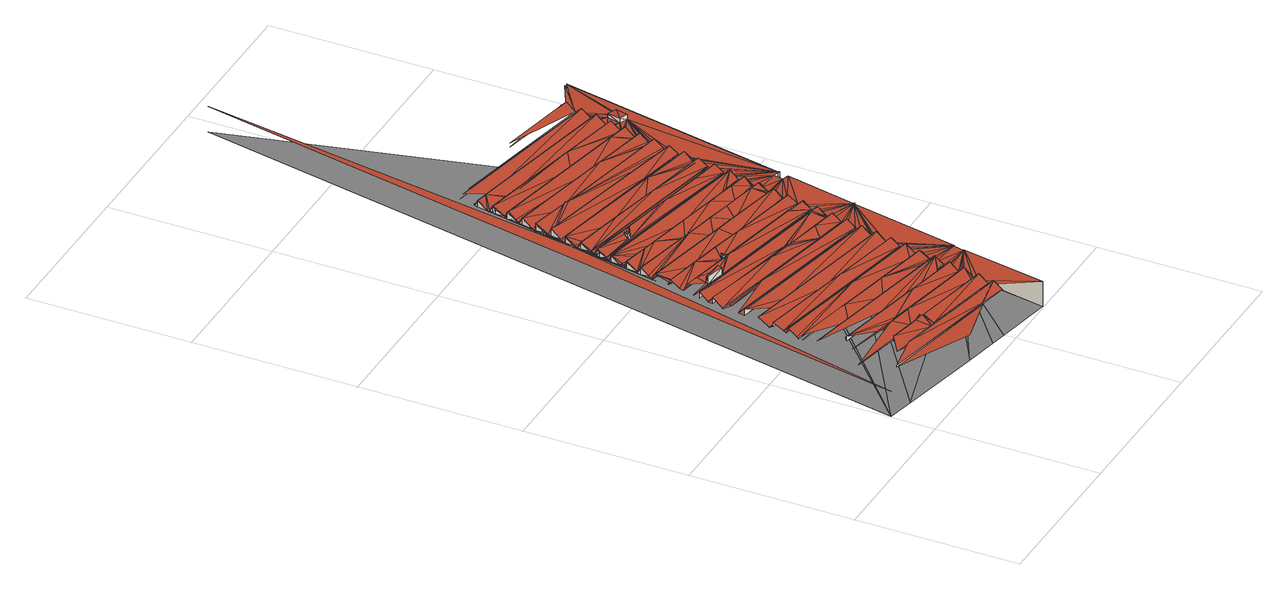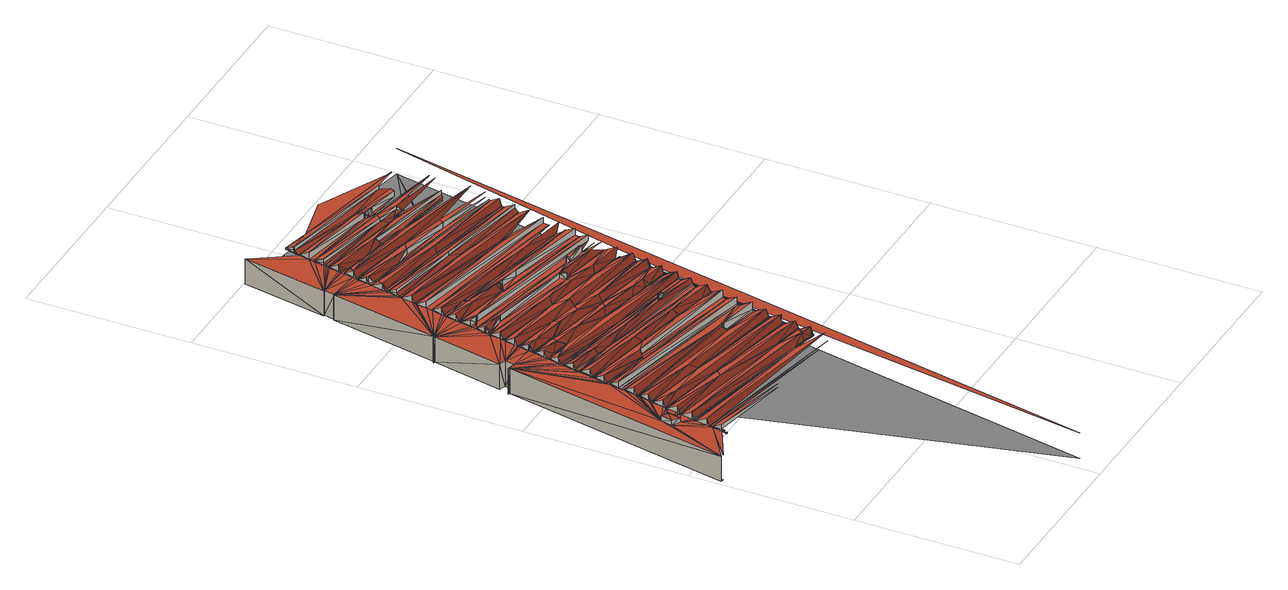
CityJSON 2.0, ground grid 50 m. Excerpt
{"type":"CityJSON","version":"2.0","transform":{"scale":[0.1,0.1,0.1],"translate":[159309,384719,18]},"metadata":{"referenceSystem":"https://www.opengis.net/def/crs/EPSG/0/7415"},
"CityObjects":{
"building1":{"type":"Building","attributes":{"oorspronkelijk_bouwjaar":1949,"status":"Pand in gebruik (niet ingemeten)","geconstateerd":false,"h_maaiveld":18.51,"dak_type":"slanted","pw_datum":"2016-12-01","pw_actueel":"yes","pw_bron":"ahn3","reconstructie_methode":"tudelft3d-geoflow","versie_methode":"v21.03.1","kas_warenhuis":false,"ondergronds_type":"above ground","lod11_replace":false,"reconstruction_skipped":false},"geometry":[{"type":"MultiSurface","lod":"2.2","boundaries":[[[0,1,2]],[[3,4,5]],[[6,7,8]],[[9,3,5]],[[10,11,12]],[[13,6,8]],[[14,15,13]],[[0,16,17]],[[9,18,19]],[[20,21,22]],[[20,23,21]],[[20,24,23]],[[25,26,27]],[[24,20,28]],[[18,29,19]],[[30,31,1]],[[32,33,34]],[[35,36,12]],[[19,29,15]],[[9,5,18]],[[25,37,22]],[[25,27,38]],[[39,40,41]],[[11,42,12]],[[43,40,39]],[[36,44,26]],[[35,45,36]],[[35,12,45]],[[32,46,47]],[[12,42,45]],[[39,48,43]],[[34,49,50]],[[51,48,52]],[[27,26,53]],[[53,26,44]],[[36,45,44]],[[54,55,56]],[[57,51,52]],[[17,58,4]],[[59,60,61]],[[62,6,15]],[[63,64,65]],[[15,6,13]],[[61,60,64]],[[20,66,28]],[[28,66,67]],[[11,68,42]],[[18,69,29]],[[70,27,53]],[[71,72,73]],[[44,45,53]],[[74,63,65]],[[29,69,15]],[[5,75,18]],[[73,76,59]],[[15,69,62]],[[68,7,6]],[[5,77,75]],[[42,78,45]],[[27,70,38]],[[53,79,70]],[[53,45,79]],[[80,69,18]],[[81,82,77]],[[18,75,80]],[[74,83,84]],[[77,82,75]],[[55,54,85]],[[25,38,86]],[[38,70,79]],[[16,0,2]],[[2,1,31]],[[80,75,69]],[[82,87,75]],[[75,88,69]],[[88,89,69]],[[75,87,88]],[[68,78,42]],[[90,91,92]],[[87,89,88]],[[45,78,79]],[[20,22,93]],[[41,94,95]],[[96,90,97]],[[84,96,97]],[[4,98,5]],[[99,100,85]],[[101,102,103]],[[96,104,90]],[[83,96,84]],[[66,20,67]],[[94,46,105]],[[32,34,106]],[[83,104,96]],[[104,107,90]],[[86,37,25]],[[22,37,93]],[[107,91,90]],[[71,57,108]],[[104,83,107]],[[67,109,49]],[[110,91,107]],[[39,111,48]],[[60,65,64]],[[98,77,5]],[[52,48,111]],[[67,20,112]],[[58,17,16]],[[50,106,34]],[[81,77,98]],[[6,62,113]],[[114,115,116]],[[59,76,60]],[[117,118,119]],[[120,121,117]],[[122,123,102]],[[62,69,113]],[[32,124,46]],[[82,81,125]],[[116,115,126]],[[126,127,128]],[[129,130,120]],[[72,76,73]],[[113,68,6]],[[89,113,69]],[[82,131,87]],[[49,132,50]],[[133,119,134]],[[87,131,89]],[[135,136,137]],[[138,135,137]],[[139,120,117]],[[140,120,139]],[[38,141,86]],[[142,136,143]],[[136,135,144]],[[145,146,147]],[[148,149,142]],[[138,150,135]],[[112,20,151]],[[135,150,144]],[[143,136,144]],[[38,79,152]],[[58,98,4]],[[148,142,143]],[[138,153,150]],[[20,93,151]],[[154,145,147]],[[144,150,155]],[[143,144,155]],[[148,155,150]],[[148,143,155]],[[32,106,124]],[[79,78,156]],[[41,95,39]],[[68,157,78]],[[158,128,159]],[[139,117,160]],[[161,117,119]],[[162,163,146]],[[164,165,166]],[[140,139,167]],[[168,169,170]],[[140,171,120]],[[147,138,154]],[[92,172,173]],[[114,123,174]],[[129,120,171]],[[158,159,175]],[[101,176,102]],[[177,165,164]],[[169,168,166]],[[166,168,178]],[[179,173,180]],[[166,178,181]],[[182,164,166]],[[183,179,184]],[[182,166,181]],[[164,182,181]],[[162,129,163]],[[185,164,181]],[[46,124,186]],[[185,187,164]],[[188,112,151]],[[185,181,187]],[[187,181,189]],[[149,148,190]],[[138,190,153]],[[190,150,153]],[[191,165,177]],[[160,117,161]],[[133,161,119]],[[190,148,150]],[[192,83,74]],[[164,187,177]],[[167,139,160]],[[93,37,151]],[[167,171,140]],[[193,194,100]],[[37,86,141]],[[94,105,95]],[[195,177,187]],[[187,196,195]],[[197,65,60]],[[52,198,57]],[[199,141,38]],[[46,186,105]],[[195,200,177]],[[196,200,195]],[[200,201,177]],[[196,201,200]],[[202,201,196]],[[108,72,71]],[[177,201,203]],[[98,204,81]],[[16,2,205]],[[201,202,203]],[[112,188,206]],[[177,203,191]],[[91,172,92]],[[188,151,206]],[[147,146,207]],[[160,161,171]],[[208,82,125]],[[125,81,204]],[[132,49,109]],[[147,209,138]],[[167,160,171]],[[151,37,206]],[[191,203,210]],[[211,191,212]],[[210,203,213]],[[141,206,37]],[[115,127,126]],[[209,190,138]],[[214,165,191]],[[191,210,212]],[[208,131,82]],[[129,171,215]],[[211,216,191]],[[74,65,192]],[[217,211,212]],[[187,189,218]],[[67,112,109]],[[217,212,210]],[[211,217,219]],[[176,122,102]],[[219,216,211]],[[89,220,113]],[[187,218,196]],[[131,220,89]],[[163,207,146]],[[191,216,221]],[[218,202,196]],[[219,222,216]],[[202,223,203]],[[222,224,216]],[[216,224,225]],[[226,112,206]],[[227,228,229]],[[203,223,213]],[[184,101,183]],[[171,161,215]],[[213,230,210]],[[175,231,134]],[[228,170,229]],[[224,232,225]],[[192,107,83]],[[221,216,225]],[[210,230,217]],[[192,110,107]],[[215,233,129]],[[234,129,233]],[[235,232,224]],[[236,235,224]],[[113,157,68]],[[163,129,234]],[[205,237,16]],[[232,221,225]],[[235,238,232]],[[217,230,219]],[[239,91,110]],[[228,168,170]],[[236,238,235]],[[149,240,241]],[[50,242,106]],[[221,232,238]],[[193,243,194]],[[244,221,236]],[[236,221,238]],[[240,227,241]],[[16,237,58]],[[245,221,244]],[[178,168,228]],[[128,127,246]],[[199,38,152]],[[152,79,156]],[[245,244,247]],[[178,228,181]],[[214,191,221]],[[157,248,78]],[[78,248,249]],[[245,250,221]],[[251,78,249]],[[247,250,245]],[[202,218,223]],[[181,252,189]],[[223,230,213]],[[124,253,186]],[[156,78,251]],[[221,250,254]],[[247,255,250]],[[255,256,250]],[[250,256,257]],[[161,258,215]],[[259,115,114]],[[250,257,254]],[[189,260,218]],[[123,122,174]],[[256,261,257]],[[219,230,262]],[[106,263,124]],[[147,264,209]],[[254,257,261]],[[254,214,221]],[[207,265,147]],[[205,266,267]],[[268,261,256]],[[268,269,254]],[[206,141,270]],[[271,147,265]],[[268,254,261]],[[272,269,268]],[[253,105,186]],[[269,273,254]],[[274,237,205]],[[190,275,149]],[[274,205,276]],[[276,205,267]],[[269,272,277]],[[226,109,112]],[[278,279,214]],[[108,57,198]],[[159,128,246]],[[237,280,98]],[[58,237,98]],[[277,273,269]],[[237,274,280]],[[280,276,98]],[[274,276,280]],[[214,254,273]],[[133,134,281]],[[223,282,230]],[[276,283,98]],[[276,267,283]],[[215,284,233]],[[284,234,233]],[[247,244,285]],[[39,286,111]],[[287,147,271]],[[283,288,98]],[[226,206,289]],[[223,218,282]],[[283,267,290]],[[288,291,98]],[[292,163,234]],[[288,283,293]],[[273,277,294]],[[215,258,284]],[[284,258,234]],[[283,290,293]],[[291,204,98]],[[52,111,286]],[[288,293,291]],[[293,290,291]],[[292,234,295]],[[292,265,163]],[[163,265,207]],[[282,262,230]],[[214,273,294]],[[296,265,292]],[[291,290,125]],[[65,197,297]],[[258,295,234]],[[197,60,297]],[[294,298,299]],[[299,214,294]],[[296,292,300]],[[125,204,291]],[[299,298,301]],[[214,299,301]],[[296,271,265]],[[300,292,295]],[[302,219,262]],[[303,214,304]],[[214,301,304]],[[300,271,296]],[[271,295,305]],[[287,264,147]],[[306,303,304]],[[300,295,271]],[[306,304,301]],[[303,307,214]],[[220,208,125]],[[303,306,308]],[[54,99,85]],[[141,199,270]],[[277,309,294]],[[282,218,310]],[[294,309,298]],[[189,252,260]],[[76,297,60]],[[131,208,220]],[[301,298,309]],[[308,307,303]],[[306,301,309]],[[255,247,311]],[[113,220,312]],[[313,226,289]],[[190,209,314]],[[308,306,309]],[[315,226,313]],[[206,316,289]],[[72,317,76]],[[318,220,125]],[[260,310,218]],[[312,319,113]],[[124,320,253]],[[262,282,302]],[[220,321,312]],[[214,307,322]],[[259,114,174]],[[50,132,242]],[[319,312,323]],[[285,244,324]],[[312,321,323]],[[106,242,263]],[[319,323,325]],[[325,323,321]],[[319,157,113]],[[100,99,193]],[[115,326,127]],[[206,270,316]],[[193,327,243]],[[222,219,328]],[[329,247,285]],[[224,222,328]],[[181,228,330]],[[325,157,319]],[[325,321,331]],[[282,310,302]],[[227,240,228]],[[330,252,181]],[[322,307,332]],[[236,224,328]],[[253,333,105]],[[315,109,226]],[[334,335,332]],[[157,325,248]],[[248,325,331]],[[277,272,336]],[[337,335,334]],[[275,240,149]],[[248,331,249]],[[209,264,314]],[[335,322,332]],[[313,289,315]],[[249,331,338]],[[315,289,339]],[[339,289,340]],[[249,338,251]],[[311,247,329]],[[315,339,341]],[[289,316,340]],[[342,315,341]],[[341,339,340]],[[326,343,127]],[[161,133,344]],[[101,345,176]],[[341,340,316]],[[263,346,124]],[[346,347,124]],[[152,156,251]],[[159,231,175]],[[335,348,349]],[[172,350,173]],[[322,335,351]],[[335,349,351]],[[352,39,95]],[[353,322,351]],[[347,320,124]],[[271,354,287]],[[180,173,350]],[[199,152,355]],[[277,356,309]],[[214,322,357]],[[246,127,343]],[[342,341,358]],[[316,358,341]],[[353,359,322]],[[351,360,353]],[[349,360,351]],[[361,285,362]],[[219,302,363]],[[361,329,285]],[[342,109,315]],[[270,199,355]],[[308,309,364]],[[362,285,324]],[[184,179,180]],[[270,365,316]],[[366,329,361]],[[264,287,354]],[[360,359,353]],[[365,367,316]],[[362,368,361]],[[361,368,366]],[[39,352,286]],[[367,358,316]],[[122,176,369]],[[362,324,370]],[[105,333,95]],[[371,342,358]],[[270,355,365]],[[366,368,329]],[[365,355,372]],[[368,362,370]],[[326,373,343]],[[368,370,329]],[[365,372,367]],[[374,54,56]],[[359,375,376]],[[198,52,286]],[[320,333,253]],[[220,377,321]],[[371,109,342]],[[378,110,192]],[[373,379,343]],[[344,258,161]],[[260,380,310]],[[381,110,378]],[[275,190,314]],[[239,110,381]],[[343,379,382]],[[220,318,377]],[[252,383,260]],[[373,384,379]],[[259,326,115]],[[322,359,357]],[[383,385,260]],[[386,331,321]],[[324,311,370]],[[387,388,373]],[[379,384,389]],[[388,384,373]],[[311,329,370]],[[343,382,390]],[[387,391,388]],[[388,391,384]],[[371,358,392]],[[389,382,379]],[[239,172,91]],[[393,343,390]],[[389,384,382]],[[310,394,302]],[[246,343,393]],[[338,331,386]],[[295,395,305]],[[258,396,295]],[[391,387,397]],[[397,384,391]],[[318,327,398]],[[305,395,271]],[[109,371,392]],[[359,376,357]],[[338,386,251]],[[108,399,72]],[[397,382,384]],[[400,401,376]],[[402,390,382]],[[251,386,152]],[[390,402,393]],[[402,382,397]],[[255,403,256]],[[356,277,336]],[[192,65,297]],[[132,109,242]],[[242,109,392]],[[399,317,72]],[[159,246,393]],[[317,404,76]],[[403,268,256]],[[152,386,355]],[[376,401,357]],[[349,348,405]],[[263,242,346]],[[401,400,406]],[[404,407,76]],[[407,297,76]],[[385,380,260]],[[242,408,346]],[[314,264,354]],[[409,364,309]],[[410,347,346]],[[252,330,383]],[[346,408,410]],[[411,412,406]],[[347,410,413]],[[413,410,408]],[[259,373,326]],[[412,411,414]],[[414,411,415]],[[356,409,309]],[[355,386,372]],[[416,385,383]],[[349,405,360]],[[367,372,386]],[[357,401,406]],[[347,413,417]],[[357,406,412]],[[418,419,414]],[[413,408,420]],[[231,281,134]],[[358,367,386]],[[259,387,373]],[[357,412,414]],[[421,374,56]],[[359,422,375]],[[360,405,359]],[[333,423,95]],[[347,417,320]],[[357,414,419]],[[320,424,333]],[[417,413,420]],[[375,425,376]],[[418,357,419]],[[320,417,424]],[[259,397,387]],[[358,386,392]],[[426,357,418]],[[424,423,333]],[[417,420,424]],[[427,174,122]],[[427,122,369]],[[426,418,428]],[[420,423,424]],[[380,394,310]],[[184,429,101]],[[426,430,357]],[[425,400,376]],[[428,430,426]],[[352,95,423]],[[244,236,431]],[[429,345,101]],[[430,432,357]],[[321,377,386]],[[430,428,432]],[[392,433,242]],[[357,432,434]],[[435,402,397]],[[330,228,436]],[[357,434,437]],[[398,327,193]],[[408,242,433]],[[383,330,436]],[[377,318,398]],[[416,383,436]],[[438,439,432]],[[440,432,439]],[[439,438,440]],[[440,438,441]],[[394,442,302]],[[434,432,440]],[[440,441,434]],[[434,441,443]],[[357,437,444]],[[308,445,307]],[[446,311,324]],[[420,408,433]],[[403,255,311]],[[447,409,356]],[[448,437,434]],[[352,423,449]],[[442,450,302]],[[451,302,450]],[[240,436,228]],[[448,434,452]],[[445,332,307]],[[451,363,302]],[[448,453,437]],[[176,345,369]],[[336,272,454]],[[286,352,455]],[[452,453,448]],[[423,420,433]],[[455,352,449]],[[437,453,444]],[[421,56,456]],[[455,449,457]],[[198,286,455]],[[405,348,458]],[[452,459,453]],[[334,332,460]],[[422,425,375]],[[444,453,461]],[[359,405,422]],[[455,457,462]],[[459,461,453]],[[444,463,464]],[[444,461,463]],[[402,231,393]],[[433,392,386]],[[463,465,464]],[[461,465,463]],[[198,455,462]],[[259,435,397]],[[272,268,466]],[[393,231,159]],[[449,423,433]],[[108,198,462]],[[271,467,354]],[[468,337,334]],[[108,462,469]],[[324,244,431]],[[449,433,457]],[[470,471,464]],[[464,471,472]],[[174,369,473]],[[399,108,317]],[[317,108,469]],[[427,369,174]],[[281,474,133]],[[475,240,275]],[[462,457,476]],[[465,477,464]],[[317,469,404]],[[471,478,472]],[[462,476,469]],[[295,396,395]],[[404,469,479]],[[386,377,193]],[[377,398,193]],[[308,364,480]],[[404,479,407]],[[471,481,478]],[[470,464,477]],[[407,479,297]],[[471,482,481]],[[385,416,483]],[[476,457,433]],[[344,133,474]],[[386,193,433]],[[471,484,482]],[[452,485,459]],[[479,469,476]],[[481,486,478]],[[363,451,450]],[[482,486,481]],[[487,380,385]],[[485,461,459]],[[461,485,465]],[[297,479,476]],[[486,482,488]],[[482,484,488]],[[470,477,471]],[[489,486,488]],[[484,489,488]],[[490,436,240]],[[433,193,99]],[[471,491,484]],[[409,492,364]],[[447,493,409]],[[494,402,435]],[[192,297,495]],[[344,396,258]],[[356,493,447]],[[496,446,324]],[[363,497,219]],[[433,99,476]],[[476,99,498]],[[499,425,422]],[[405,500,422]],[[477,491,471]],[[489,501,486]],[[484,502,489]],[[259,174,503]],[[504,174,473]],[[369,504,473]],[[475,490,240]],[[192,495,378]],[[454,356,336]],[[499,500,425]],[[422,500,499]],[[505,500,405]],[[328,219,497]],[[395,506,271]],[[505,405,458]],[[507,477,465]],[[394,380,487]],[[491,508,484]],[[400,509,406]],[[239,381,378]],[[500,505,458]],[[406,509,411]],[[411,510,415]],[[484,508,511]],[[415,510,414]],[[484,511,502]],[[483,416,436]],[[502,501,489]],[[394,487,442]],[[512,314,354]],[[513,236,328]],[[259,503,435]],[[414,510,418]],[[491,477,508]],[[485,507,465]],[[442,487,450]],[[514,231,402]],[[418,510,428]],[[494,514,402]],[[172,239,350]],[[350,239,515]],[[516,511,508]],[[511,516,502]],[[501,516,517]],[[502,516,501]],[[314,518,275]],[[337,519,335]],[[335,520,348]],[[369,345,521]],[[521,522,369]],[[523,432,428]],[[524,508,477]],[[350,515,180]],[[467,271,506]],[[522,504,369]],[[525,436,490]],[[438,432,523]],[[441,438,523]],[[503,174,504]],[[441,526,443]],[[403,311,446]],[[526,434,443]],[[516,508,524]],[[180,515,527]],[[516,528,517]],[[528,501,517]],[[529,477,507]],[[184,180,527]],[[452,434,526]],[[530,363,450]],[[531,487,385]],[[532,436,525]],[[184,527,533]],[[534,400,425]],[[409,493,492]],[[524,528,516]],[[507,485,529]],[[429,184,533]],[[503,535,435]],[[475,275,536]],[[537,297,476]],[[537,495,297]],[[454,493,356]],[[538,435,535]],[[345,429,521]],[[521,429,533]],[[494,435,538]],[[531,385,483]],[[521,533,522]],[[498,99,54]],[[476,498,537]],[[495,537,378]],[[480,445,308]],[[483,436,532]],[[239,378,537]],[[396,539,395]],[[454,272,466]],[[540,539,396]],[[395,539,541]],[[445,542,332]],[[396,543,540]],[[503,504,544]],[[539,540,543]],[[496,324,431]],[[537,515,239]],[[364,492,480]],[[535,503,544]],[[450,487,530]],[[542,460,332]],[[545,268,403]],[[348,546,458]],[[467,547,354]],[[468,334,460]],[[231,548,281]],[[538,535,544]],[[549,548,231]],[[515,537,527]],[[547,512,354]],[[514,550,231]],[[551,549,231]],[[550,551,231]],[[514,494,550]],[[550,494,538]],[[544,552,538]],[[344,543,396]],[[538,552,550]],[[553,551,550]],[[539,554,541]],[[475,555,490]],[[403,446,496]],[[556,314,512]],[[550,552,553]],[[554,539,543]],[[551,553,557]],[[558,314,556]],[[558,559,314]],[[557,553,552]],[[527,537,533]],[[559,560,314]],[[549,561,548]],[[548,474,281]],[[551,561,549]],[[541,506,395]],[[525,490,562]],[[563,485,452]],[[557,561,551]],[[564,557,552]],[[533,537,522]],[[560,518,314]],[[561,564,548]],[[564,565,548]],[[537,504,522]],[[564,552,566]],[[561,557,564]],[[431,236,513]],[[518,536,275]],[[565,474,548]],[[532,525,562]],[[567,568,328]],[[554,569,541]],[[570,532,571]],[[344,572,543]],[[504,537,544]],[[570,483,532]],[[564,566,573]],[[572,554,543]],[[565,564,573]],[[569,506,541]],[[565,573,474]],[[509,510,411]],[[474,573,574]],[[537,552,544]],[[537,498,54]],[[400,534,509]],[[344,474,575]],[[575,474,574]],[[532,562,571]],[[571,576,570]],[[577,566,552]],[[554,578,569]],[[563,529,485]],[[579,572,344]],[[579,344,575]],[[578,554,572]],[[531,483,570]],[[523,526,441]],[[578,580,569]],[[466,268,545]],[[530,487,581]],[[572,579,582]],[[572,582,578]],[[579,575,582]],[[487,531,583]],[[582,575,580]],[[578,582,580]],[[577,573,566]],[[580,506,569]],[[490,555,562]],[[530,497,363]],[[500,584,425]],[[574,573,577]],[[475,536,585]],[[575,506,580]],[[403,496,586]],[[475,585,555]],[[581,487,587]],[[500,458,584]],[[519,337,468]],[[328,497,567]],[[577,575,574]],[[568,513,328]],[[583,587,487]],[[467,506,588]],[[577,552,537]],[[575,577,506]],[[589,547,467]],[[581,590,530]],[[589,467,588]],[[452,526,563]],[[591,530,590]],[[581,591,590]],[[571,592,576]],[[570,576,593]],[[594,591,581]],[[595,586,496]],[[531,570,593]],[[512,588,596]],[[547,589,512]],[[512,589,588]],[[512,596,556]],[[596,588,556]],[[556,588,597]],[[598,559,556]],[[556,559,558]],[[599,530,591]],[[556,597,598]],[[598,597,559]],[[591,594,599]],[[599,594,600]],[[597,601,559]],[[601,602,559]],[[594,581,587]],[[601,597,602]],[[588,603,597]],[[559,602,560]],[[597,603,602]],[[604,560,602]],[[602,603,604]],[[560,604,605]],[[605,604,603]],[[606,594,587]],[[592,571,562]],[[599,607,530]],[[518,560,605]],[[493,608,492]],[[605,603,609]],[[600,594,610]],[[583,531,611]],[[612,613,403]],[[428,510,614]],[[403,586,612]],[[454,608,493]],[[518,605,609]],[[537,54,615]],[[587,583,606]],[[616,54,617]],[[615,577,537]],[[428,614,523]],[[615,54,616]],[[595,496,431]],[[600,610,599]],[[577,618,617]],[[619,616,617]],[[577,615,618]],[[618,619,617]],[[615,616,618]],[[618,616,619]],[[606,610,594]],[[592,593,576]],[[620,607,599]],[[621,531,593]],[[585,518,609]],[[536,518,585]],[[555,622,562]],[[445,480,542]],[[622,623,562]],[[611,531,621]],[[623,624,562]],[[625,477,529]],[[626,555,585]],[[626,622,555]],[[627,622,626]],[[622,627,623]],[[628,524,477]],[[568,567,629]],[[606,583,611]],[[599,610,620]],[[630,624,623]],[[624,631,562]],[[623,632,630]],[[612,586,613]],[[624,630,632]],[[633,624,632]],[[613,586,634]],[[542,635,460]],[[636,635,637]],[[528,638,639]],[[519,520,335]],[[348,520,546]],[[460,635,636]],[[631,640,562]],[[588,506,641]],[[633,642,624]],[[633,632,643]],[[562,640,592]],[[603,588,644]],[[492,645,480]],[[607,497,530]],[[642,631,624]],[[642,633,643]],[[641,506,577]],[[607,620,646]],[[524,647,528]],[[631,642,648]],[[631,648,640]],[[609,603,644]],[[649,610,606]],[[642,643,648]],[[648,643,640]],[[649,606,611]],[[54,374,617]],[[584,534,425]],[[593,592,621]],[[613,545,403]],[[643,650,640]],[[640,650,592]],[[651,611,621]],[[592,650,621]],[[610,652,620]],[[644,585,609]],[[621,650,651]],[[611,651,653]],[[577,617,641]],[[644,626,585]],[[627,626,644]],[[653,651,650]],[[623,627,644]],[[644,632,623]],[[649,611,653]],[[653,650,654]],[[646,620,652]],[[643,632,644]],[[595,655,586]],[[567,497,656]],[[634,586,657]],[[634,545,613]],[[658,567,656]],[[629,567,658]],[[659,610,649]],[[649,653,654]],[[568,629,513]],[[497,607,646]],[[659,652,610]],[[649,654,659]],[[480,660,542]],[[650,643,661]],[[542,660,635]],[[588,641,644]],[[662,454,466]],[[635,663,637]],[[608,645,492]],[[636,637,664]],[[650,661,654]],[[662,665,454]],[[374,666,617]],[[646,652,667]],[[454,665,608]],[[458,546,668]],[[468,460,669]],[[670,460,636]],[[595,431,671]],[[458,668,672]],[[661,659,654]],[[497,646,667]],[[641,617,666]],[[671,655,595]],[[586,655,657]],[[652,659,661]],[[643,644,661]],[[657,673,634]],[[673,674,634]],[[458,672,675]],[[674,545,634]],[[497,667,656]],[[656,667,676]],[[652,661,667]],[[656,676,658]],[[458,675,677]],[[629,658,513]],[[584,458,677]],[[678,529,563]],[[513,658,679]],[[680,480,645]],[[681,480,680]],[[431,513,682]],[[682,513,679]],[[683,676,667]],[[644,374,661]],[[658,676,683]],[[644,641,374]],[[660,480,681]],[[671,431,655]],[[655,431,682]],[[679,658,683]],[[509,684,510]],[[661,374,421]],[[661,683,667]],[[641,666,374]],[[655,682,657]],[[657,682,673]],[[673,682,685]],[[682,679,683]],[[686,509,534]],[[682,687,685]],[[673,685,688]],[[660,663,635]],[[674,673,688]],[[663,664,637]],[[685,687,688]],[[661,421,689]],[[674,688,690]],[[690,688,687]],[[690,545,674]],[[687,682,683]],[[690,687,691]],[[670,636,664]],[[523,692,526]],[[545,690,691]],[[669,460,670]],[[689,421,693]],[[421,694,693]],[[661,689,683]],[[691,687,683]],[[466,545,695]],[[695,545,691]],[[669,519,468]],[[696,689,697]],[[689,693,697]],[[693,694,697]],[[689,696,683]],[[662,466,695]],[[696,697,698]],[[694,699,697]],[[696,698,683]],[[698,697,699]],[[683,700,694]],[[701,691,683]],[[702,699,694]],[[700,683,698]],[[700,702,694]],[[691,701,695]],[[698,699,702]],[[700,698,702]],[[662,695,665]],[[703,608,665]],[[563,526,704]],[[645,608,680]],[[680,608,703]],[[695,701,665]],[[665,701,703]],[[705,681,680]],[[703,701,680]],[[680,701,705]],[[681,705,706]],[[706,705,701]],[[707,701,683]],[[681,706,660]],[[706,701,707]],[[664,707,683]],[[678,708,529]],[[628,477,625]],[[670,664,683]],[[660,706,707]],[[614,510,684]],[[708,625,529]],[[660,707,663]],[[663,707,664]],[[534,584,709]],[[710,534,709]],[[638,711,639]],[[692,523,614]],[[686,684,509]],[[710,712,534]],[[713,524,628]],[[713,647,524]],[[528,647,714]],[[715,716,711]],[[528,714,717]],[[669,670,520]],[[712,686,534]],[[519,669,520]],[[528,717,638]],[[670,718,520]],[[546,520,668]],[[520,718,668]],[[719,672,668]],[[526,692,704]],[[668,718,719]],[[720,715,721]],[[672,719,722]],[[722,719,718]],[[723,720,721]],[[672,722,675]],[[722,718,724]],[[675,722,724]],[[675,724,677]],[[725,670,683]],[[726,563,704]],[[584,677,709]],[[727,710,709]],[[728,563,726]],[[710,727,729]],[[730,563,728]],[[684,731,614]],[[732,563,730]],[[732,678,563]],[[712,710,729]],[[725,718,670]],[[614,731,733]],[[734,712,729]],[[712,734,686]],[[684,686,731]],[[731,686,734]],[[733,735,614]],[[736,694,421]],[[737,614,735]],[[737,692,614]],[[725,724,718]],[[731,734,738]],[[683,694,739]],[[677,724,725]],[[738,733,731]],[[709,677,725]],[[709,725,727]],[[735,733,737]],[[737,733,738]],[[729,727,725]],[[737,738,692]],[[704,692,726]],[[734,729,725]],[[740,741,723]],[[734,725,738]],[[742,728,726]],[[740,743,744]],[[745,726,692]],[[728,742,730]],[[730,742,746]],[[725,692,738]],[[745,742,726]],[[730,746,732]],[[678,732,708]],[[746,742,745]],[[732,746,745]],[[708,732,745]],[[692,725,745]],[[747,625,708]],[[747,708,748]],[[748,708,745]],[[628,625,713]],[[713,625,747]],[[713,747,647]],[[647,749,714]],[[750,749,647]],[[714,749,717]],[[749,750,717]],[[739,725,683]],[[751,752,745]],[[751,745,725]],[[747,748,647]],[[647,748,750]],[[717,750,748]],[[752,748,745]],[[753,751,725]],[[717,748,754]],[[754,638,717]],[[752,751,755]],[[751,753,755]],[[638,754,711]],[[754,756,711]],[[752,757,748]],[[753,725,755]],[[754,748,757]],[[715,711,721]],[[721,711,758]],[[711,756,758]],[[723,721,759]],[[756,721,758]],[[759,721,756]],[[757,756,754]],[[755,757,752]],[[755,725,757]],[[740,723,759]],[[759,756,760]],[[740,759,743]],[[743,759,760]],[[761,743,760]],[[761,760,762]],[[763,743,761]],[[760,764,762]],[[761,762,765]],[[694,736,766]],[[767,761,765]],[[762,764,765]],[[768,767,769]],[[764,767,765]],[[739,694,766]],[[769,767,764]],[[739,757,725]],[[770,760,756]],[[739,756,757]]],"semantics":{"surfaces":[{"type":"WallSurface"},{"type":"RoofSurface"},{"type":"GroundSurface"}],"values":[0,1,1,1,1,1,0,1,0,1,1,1,1,0,0,1,1,0,1,1,0,1,1,0,1,0,0,1,0,1,1,1,0,1,1,0,2,1,0,1,0,1,0,1,0,1,0,0,0,1,0,1,1,1,0,1,1,1,1,0,1,1,0,0,1,1,1,2,1,0,0,0,0,1,0,1,0,0,1,0,1,1,0,0,0,1,2,1,0,1,0,1,1,0,1,0,0,1,0,0,1,0,1,1,1,0,1,1,0,1,0,1,1,0,1,1,1,0,0,0,1,1,0,1,1,1,1,1,0,0,1,0,0,1,1,0,1,1,1,1,1,0,0,0,1,0,1,1,1,0,0,0,1,1,1,0,0,0,0,0,1,1,0,0,1,0,0,1,1,1,1,0,0,1,1,0,0,1,0,1,0,0,1,0,0,0,1,0,1,1,0,0,1,1,1,1,0,0,2,0,1,0,1,0,1,1,1,0,0,1,0,0,1,1,1,0,0,0,1,1,1,1,0,0,0,0,1,0,1,1,0,0,1,0,0,1,1,1,1,0,1,0,1,1,0,1,0,0,1,1,0,0,1,1,0,1,0,0,0,1,0,1,1,1,0,1,0,1,1,1,1,0,1,0,1,1,1,1,1,0,1,0,1,0,1,0,1,2,0,0,1,1,0,0,1,0,0,1,1,1,0,1,0,1,0,1,0,0,0,1,1,0,0,0,1,1,1,1,1,0,1,1,1,1,1,1,0,0,0,1,1,0,0,0,0,1,1,0,0,1,1,1,0,0,0,0,0,0,1,0,1,1,0,1,0,0,0,1,1,1,1,0,1,0,1,0,0,0,1,0,0,1,0,0,1,1,0,0,0,1,0,1,0,0,1,0,1,1,0,0,1,0,1,1,0,1,0,0,0,0,0,0,0,0,1,2,1,1,1,1,1,1,0,1,0,1,1,1,0,0,1,1,1,0,1,0,1,1,0,1,1,0,1,0,1,1,0,0,0,1,2,0,1,2,1,1,0,1,1,0,1,1,0,1,1,0,1,0,0,0,1,0,1,0,1,1,0,0,0,1,0,1,0,1,0,0,0,0,1,0,1,1,0,1,0,0,1,1,1,0,1,1,1,0,1,1,1,0,1,0,1,1,0,1,0,1,0,1,0,0,1,0,0,0,1,1,1,1,1,0,0,1,0,0,0,0,0,0,0,0,2,0,1,1,1,1,1,0,1,0,1,1,0,1,1,1,0,1,1,1,1,1,1,0,0,1,1,0,0,0,1,1,1,0,1,1,1,0,0,0,1,0,1,0,1,1,1,1,0,0,1,0,1,0,0,1,0,0,0,0,1,1,1,1,1,0,0,1,1,1,1,1,0,0,0,1,0,0,0,1,0,0,1,1,0,1,1,1,1,1,0,0,0,1,1,1,2,0,0,1,1,1,0,0,1,0,0,1,1,0,1,0,1,0,1,1,0,1,0,1,0,1,0,0,1,1,0,1,1,1,1,1,2,1,1,0,1,0,1,0,0,1,1,0,0,1,0,1,1,1,0,0,0,1,1,1,1,1,0,0,1,1,1,0,1,0,1,2,0,1,1,0,0,1,1,0,0,0,0,0,1,1,1,0,0,1,0,1,1,0,1,1,0,1,1,0,0,0,0,0,0,1,1,1,1,0,0,1,0,0,0,0,1,0,1,1,1,1,0,1,0,0,1,1,1,1,0,1,1,1,0,1,0,0,0,1,0,1,0,1,0,0,1,0,1,1,1,1,0,0,1,0,0,1,0,0,0,1,0,0,0,0,0,0,1,1,1,1,0,1,1,0,0,1,0,1,1,1,1,0,1,1,1,1,1,0,0,1,1,1,0,0,0,0,0,0,0,1,0,0,1,0,1,1,0,0,1,1,1,1,0,0,1,1,1,0,0,1,1,0,1,1,1,0,0,1,0,0,0,0,1,1,1,1,1,1,0,0,1,0,0,2,0,1,0,1,1,0,1,0,0,1,1,0,0,1,1,1,0,1,1,1,1,1,0,0,0,0,1,0,1,1,1,0,0,1,1,1,0,0,0,1,1,1,1,0,1,0,0,1,1,0,1,1,1,1,1,1,0,1,1,0,1,1,0,0,0,0,1,0,0,0,1,1,1,1,0,1,0,1,0,0,0,1,0,1,0,0,1,0,1,0,1,1,0,1,0,0,0,0,1,0,0,0,1,1,0,1,1,1,1,1,1,1,1,1,1,1,1,1,1,1,1,0,0,1,1,1,0,0,1,1,0,0,1,0,0,1,0,0,0,0,1,1,0,0,1,1,0,0,0,0,1,1,0,1,1,1,0,1,0,0,1,1,1,1,0,0,0,1,0,1,1,1,0,0,0,2,1,1,0,1,1,0,2,1,0,0,0,1,0,0,1,0,0,1,0,1,1,1,1,0,0,0,0,1,0,1,1,0,1,1,0,0,0,1,0,0,1,0,0,0,1,1,1,0,1,1,1,1,1,0,1,0,0,0,0,1,1,0,1,1,2,1,0,1,1,1,0,1,1,1,1,0,0,1,1,0,1,1,1,0,0,1,0,1,1,1,1,0,1,0,1,1,1,0,1,1,1,1,1,0,0,1,1,1,2,0,1,1,0,0,1,1,1,0,0,0,1,1,1,0,1,1,1,0,0,1,0,1,0,1,1,0,1,1,0,0,1,0,1,0,1,0,0,1,0,0,1,0,0,0,0,1,1,1,0,1,0,0,1,0,0,0,1,1,0,1,0,0,0,0,2,1,1,0,0,1,0,0,2,1,0,0,2,1,0,0,1,2,1,0,1,0,0,0,0,1,0,0,1,1,0,1,1,0,0,1,1,0,1,1,0,1,0,1,1,0,0,1,1,1,1,0,1,1,0,0,0,1,0,1,0,1,1,0,1,0,0,1,1,0,0,0,1,0,0,0,1,1,0,0,1,0,1,1,1,1,0,1,1,0,1,0,1,0,2,1,1,1,1,0,1,0,1,1,0,0,1,0,0,1,1,1,0,0,1,0,0,1,1,0,0,1,1,1,1,0,1,1,0,0,0,0,0,1,0,1,0,0,1,1,1,0,0,1,0,1,1,0,1,0,0,1,0,0,1,0,0,0,1,0,0,1,0,0,0,0,0,0,1,0,2,0,1,0,0,0,0,1,1,1]}}]}
},
"vertices":[
[120,174,91],[120,174,87],[500,99,88],[189,206,87],[218,184,96],[342,175,87],[322,230,87],[290,272,108],[86,272,85],[225,234,108],[118,306,108],[289,272,108],[275,284,91],[326,225,85],[86,272,87],[326,225,90],[500,99,91],[218,184,108],[323,215,108],[225,234,91],[346,327,90],[175,354,93],[166,348,94],[179,356,92],[185,359,92],[166,348,108],[272,286,85],[311,284,88],[185,359,87],[323,215,90],[348,65,87],[500,99,87],[306,422,108],[122,458,108],[265,391,85],[272,286,90],[272,286,87],[456,291,107],[333,283,90],[417,451,108],[129,479,91],[127,473,87],[289,272,97],[134,507,108],[314,278,85],[314,278,90],[306,422,90],[122,458,91],[139,516,87],[112,410,108],[414,360,87],[139,516,89],[422,460,88],[312,283,87],[795,631,5],[87,117,5],[5,135,5],[143,526,89],[589,111,108],[141,557,96],[392,521,87],[144,569,87],[322,230,90],[145,571,87],[144,570,87],[389,523,87],[346,327,87],[345,331,89],[362,258,108],[348,215,90],[311,284,86],[143,526,91],[432,499,108],[141,557,108],[148,606,108],[353,209,108],[432,499,97],[343,175,87],[362,258,97],[333,283,84],[348,215,111],[356,177,84],[356,177,90],[289,589,87],[244,597,88],[88,117,5],[456,291,108],[357,208,108],[353,209,90],[357,208,90],[244,598,85],[291,593,87],[165,654,108],[456,291,90],[127,473,91],[615,376,87],[244,598,87],[244,597,84],[589,111,95],[726,298,5],[348,65,5],[317,675,108],[195,709,87],[169,704,108],[289,589,85],[516,390,88],[414,360,85],[289,590,85],[653,425,91],[629,307,108],[291,593,78],[422,460,87],[441,310,88],[592,177,87],[171,724,90],[431,703,108],[179,758,110],[257,809,90],[193,822,89],[257,809,89],[256,815,94],[193,822,90],[454,658,88],[171,724,87],[467,390,108],[595,129,87],[179,758,89],[431,703,88],[182,773,89],[251,841,108],[209,849,108],[601,161,109],[629,307,109],[316,797,89],[189,802,89],[227,912,78],[227,912,87],[217,910,85],[235,906,86],[257,809,116],[256,815,116],[456,290,108],[216,948,107],[235,910,87],[235,910,78],[206,870,91],[208,860,85],[316,879,108],[240,908,87],[216,949,108],[235,907,85],[447,302,89],[614,228,87],[235,906,85],[209,900,108],[240,908,80],[614,228,84],[611,210,109],[182,773,90],[514,707,90],[316,797,115],[316,797,90],[208,860,87],[382,826,86],[228,1010,87],[216,948,87],[228,1009,87],[320,812,115],[226,998,108],[226,998,87],[221,972,92],[320,812,100],[678,552,108],[165,654,89],[598,639,89],[189,802,108],[454,658,87],[236,1047,87],[226,998,109],[169,674,89],[682,572,88],[232,1009,86],[228,1010,86],[169,674,91],[682,572,91],[232,1009,87],[467,390,89],[232,1012,87],[441,310,76],[232,1009,85],[326,888,85],[240,1067,87],[668,503,108],[719,263,5],[450,45,5],[236,1047,107],[239,1046,107],[389,523,86],[653,425,88],[614,228,90],[239,1046,87],[240,1047,87],[240,1047,108],[245,1057,87],[595,129,84],[584,82,91],[515,294,79],[382,826,85],[595,129,90],[326,888,86],[246,1061,87],[240,1067,90],[249,1065,87],[245,1057,85],[267,1220,87],[381,815,108],[247,1097,87],[249,1065,90],[317,1031,108],[247,1097,108],[601,161,87],[254,1135,87],[249,1105,90],[306,1045,87],[249,1105,89],[249,1105,87],[515,294,87],[219,960,85],[440,956,108],[220,964,87],[306,1045,85],[678,705,108],[252,1116,87],[381,815,107],[381,816,106],[252,1116,89],[255,1116,89],[589,110,107],[255,1116,87],[671,518,87],[489,907,85],[218,959,87],[631,317,87],[498,36,5],[255,1116,91],[254,1135,102],[514,707,88],[258,1145,108],[611,210,95],[611,215,92],[258,1145,87],[613,223,87],[440,967,85],[516,390,89],[262,1170,87],[261,1153,93],[261,1153,89],[261,1153,87],[391,814,108],[598,639,90],[360,1023,108],[267,1168,87],[324,1041,85],[631,317,85],[406,861,109],[382,831,88],[584,82,87],[591,109,87],[267,1168,89],[262,1170,91],[620,258,108],[387,834,90],[267,1168,91],[268,1199,87],[591,109,107],[493,894,108],[591,109,96],[268,1199,108],[457,2416,87],[5,135,87],[589,110,96],[678,705,88],[324,1041,87],[594,119,90],[381,816,108],[358,1101,94],[642,416,88],[406,861,108],[593,119,90],[591,279,79],[594,119,87],[594,124,87],[382,826,108],[593,119,87],[270,1209,87],[391,814,106],[382,831,108],[662,469,87],[270,1210,85],[270,1210,87],[387,834,109],[270,1213,87],[381,1030,85],[267,1220,91],[272,1219,87],[391,814,90],[272,1219,91],[276,1250,87],[276,1250,109],[305,1203,85],[360,1023,107],[398,1117,108],[603,175,87],[591,279,87],[513,851,85],[592,282,89],[599,273,87],[659,454,97],[674,3,86],[604,180,90],[634,357,108],[605,179,87],[288,1320,87],[604,180,87],[366,1098,93],[605,179,90],[490,691,108],[674,3,5],[509,1054,88],[363,1114,102],[440,967,87],[611,210,87],[281,1267,87],[624,369,87],[281,1267,90],[290,1300,87],[419,1169,108],[290,1300,110],[611,215,87],[592,282,73],[595,282,72],[595,282,87],[595,282,90],[490,691,88],[712,720,91],[688,601,109],[632,321,87],[633,326,90],[290,1300,81],[293,1310,87],[678,552,88],[292,1311,87],[649,405,108],[288,1320,92],[504,841,108],[620,258,87],[419,1169,109],[313,1445,87],[625,280,87],[296,1349,87],[296,1349,110],[358,1101,110],[366,1098,109],[504,1007,86],[407,1182,85],[622,265,93],[363,1114,110],[622,268,87],[372,1105,110],[603,628,88],[372,1105,98],[625,280,92],[622,265,87],[502,689,108],[819,859,5],[296,1349,80],[299,1361,87],[722,263,86],[670,513,87],[502,689,88],[488,998,108],[671,518,78],[510,697,88],[441,968,86],[506,689,106],[442,971,87],[719,263,86],[505,688,108],[506,689,108],[506,689,88],[510,699,88],[505,688,107],[629,307,87],[512,704,88],[488,998,107],[651,763,88],[651,763,109],[520,685,108],[722,263,5],[659,454,108],[307,1395,108],[307,1395,87],[510,699,85],[627,1082,88],[661,463,91],[418,1324,109],[309,1405,87],[662,468,87],[635,326,87],[407,1182,86],[633,326,87],[310,1405,86],[310,1405,87],[635,326,90],[311,1409,87],[310,1405,85],[442,971,79],[638,353,106],[312,1417,92],[312,1417,87],[638,353,87],[825,888,5],[418,1324,80],[643,370,87],[634,357,87],[414,1334,85],[313,1445,108],[603,628,89],[319,1443,108],[688,601,108],[319,1443,87],[771,1013,91],[323,1453,87],[726,298,86],[323,1458,87],[621,665,108],[532,938,108],[322,1482,87],[324,1453,86],[324,1453,87],[324,1454,87],[324,1454,86],[500,1005,88],[324,1454,85],[325,1505,87],[636,1177,89],[536,1090,108],[407,1182,87],[322,1482,101],[649,405,87],[502,1006,85],[504,1007,82],[325,1493,108],[325,1493,87],[585,1136,108],[651,415,88],[457,2416,5],[651,415,87],[434,1319,108],[328,1503,89],[648,1195,89],[328,1503,87],[653,425,87],[325,1505,86],[326,1508,87],[328,1503,85],[781,1066,91],[723,766,90],[648,1195,91],[659,454,87],[333,1542,108],[333,1542,107],[333,1542,87],[598,639,88],[712,720,88],[585,888,86],[729,297,86],[369,1535,108],[336,1553,87],[661,463,87],[636,1177,108],[338,1552,87],[341,1552,87],[662,927,79],[343,1551,87],[415,1486,87],[341,1556,87],[607,974,108],[341,1552,85],[343,1551,85],[585,888,85],[369,1535,107],[566,1150,85],[566,1150,87],[698,661,86],[668,503,87],[558,1085,108],[767,993,108],[729,297,5],[429,1323,81],[429,1323,102],[376,1545,85],[376,1545,87],[693,620,90],[693,620,87],[429,1323,110],[723,766,87],[415,1486,85],[374,1543,91],[617,1344,87],[617,1344,85],[375,1544,88],[725,798,107],[771,1013,88],[698,661,85],[678,552,87],[375,1544,87],[375,1544,85],[736,846,108],[805,1194,108],[805,1194,87],[690,611,88],[690,611,87],[610,1396,87],[413,1537,88],[603,923,108],[610,1396,85],[682,572,87],[413,1537,85],[420,1486,86],[669,973,86],[662,927,87],[603,923,109],[688,601,87],[645,1328,108],[697,650,108],[736,846,109],[795,631,86],[698,661,87],[654,763,103],[654,763,109],[654,763,88],[642,1186,89],[659,760,108],[697,650,87],[781,1066,88],[805,1194,79],[725,798,108],[684,706,88],[684,706,109],[698,665,87],[699,669,90],[702,669,87],[699,669,87],[704,761,89],[738,858,85],[725,808,87],[702,669,90],[725,809,84],[725,809,86],[728,816,90],[707,700,109],[714,902,108],[654,1428,108],[707,700,88],[709,709,88],[707,700,87],[652,1026,87],[652,1026,88],[704,761,87],[658,924,86],[658,924,87],[715,749,108],[709,709,87],[712,720,87],[718,748,87],[658,924,85],[796,634,86],[715,759,89],[718,748,108],[715,759,87],[669,972,87],[715,749,87],[699,955,108],[816,1255,86],[738,857,87],[684,1061,107],[699,955,109],[726,798,87],[726,798,108],[669,972,85],[672,972,85],[745,907,87],[745,907,85],[672,972,87],[684,1061,108],[725,798,87],[727,809,87],[725,809,87],[688,973,88],[672,972,88],[727,809,86],[727,812,87],[731,816,87],[728,816,87],[731,816,90],[700,955,108],[702,974,90],[785,1107,86],[736,846,87],[729,961,87],[745,917,91],[677,1072,89],[677,1072,88],[772,1354,108],[799,631,86],[799,631,5],[796,634,5],[800,633,86],[800,633,5],[702,974,88],[745,910,87],[738,859,86],[739,861,87],[740,867,91],[855,1439,108],[738,858,87],[738,859,87],[855,1439,109],[769,1003,88],[740,867,87],[744,896,108],[740,866,87],[740,866,91],[678,1072,88],[642,1186,88],[648,1195,87],[642,1186,87],[864,1488,108],[344,1591,108],[745,906,87],[840,852,86],[747,895,108],[747,895,87],[819,859,87],[785,1107,85],[759,963,90],[857,1447,87],[744,896,87],[756,944,108],[750,916,87],[745,917,87],[759,963,87],[750,916,91],[756,944,87],[775,1043,108],[769,1000,93],[777,1051,91],[769,1003,87],[758,955,87],[796,1145,108],[825,888,87],[784,1096,108],[798,1155,88],[798,1155,87],[785,1106,87],[840,852,5],[767,993,87],[807,1208,87],[800,1165,91],[800,1165,87],[775,1043,109],[808,1214,91],[777,1051,88],[778,1061,88],[814,1244,109],[769,1000,87],[816,1255,87],[846,1401,85],[771,1013,87],[786,1110,87],[786,1116,91],[775,1043,87],[845,885,86],[824,1303,85],[777,1051,87],[824,1303,87],[781,1060,87],[778,1061,87],[842,884,86],[781,1060,88],[781,1066,87],[837,1351,87],[842,884,5],[845,885,5],[784,1096,87],[842,883,86],[842,883,5],[849,882,86],[849,882,5],[849,884,86],[791,1115,87],[849,884,5],[785,1107,87],[837,1351,85],[786,1116,87],[791,1115,91],[796,1145,87],[847,1404,87],[816,1257,87],[817,1264,91],[866,1499,87],[824,1292,108],[857,1447,92],[857,1447,84],[866,1499,88],[346,1602,87],[858,1453,87],[809,1214,87],[808,1214,87],[401,1601,89],[867,1508,88],[809,1214,91],[867,1508,90],[814,1244,87],[899,1367,87],[838,1355,87],[817,1264,87],[844,1390,108],[824,1292,87],[845,1396,98],[825,1307,87],[846,1401,87],[835,1341,108],[827,1302,87],[835,1341,109],[976,1593,5],[837,1351,89],[835,1341,87],[985,1591,86],[873,1538,109],[625,1587,108],[844,1390,87],[873,1538,94],[625,1587,96],[874,1378,87],[845,1396,87],[855,1439,87],[883,1418,87],[857,1449,85],[857,1449,87],[874,1378,101],[883,1418,101],[899,1367,103],[864,1488,87],[908,1405,103],[868,1508,87],[908,1405,87],[867,1508,87],[868,1508,90],[873,1538,87],[875,1548,88],[875,1548,87],[875,1548,94],[879,1557,87],[876,1557,87],[985,1591,5],[876,1557,88],[876,1557,91],[879,1557,91],[976,1593,86]
]}
